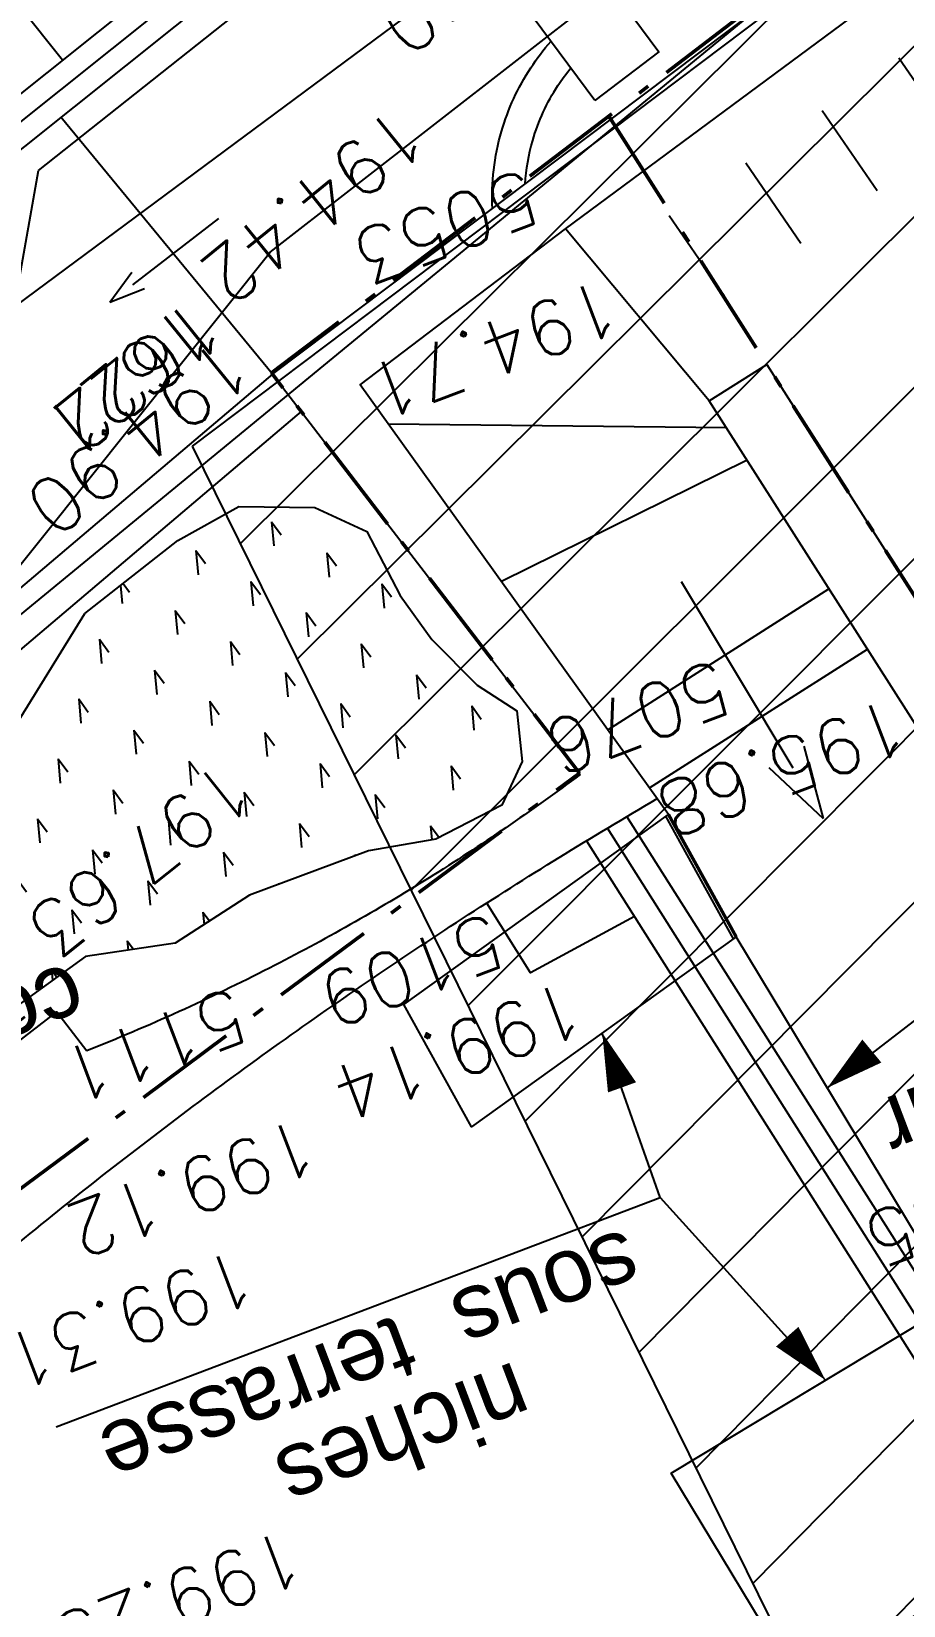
# Model space of a CAD drawing. Header units: centimetres. Extents: x 212517 to 243222, y -357108 to -330212.
# Drawn here: x 227440 to 227978, y -341679 to -340708 of the extents above; entities that cross this region are included whole.
import ezdxf
from ezdxf.enums import TextEntityAlignment as Align
from ezdxf.lldxf.tags import DXFTag

# ---------------------------------------------------------------- set-up
doc = ezdxf.new("R2010")
doc.units = ezdxf.units.CM
doc.linetypes.add('Style de ligne -15', pattern=[2.0832800000000002, 1.25, -0.41656, 0.1388600000000001, -0.2778600000000001])
doc.layers.get('0').update_dxf_attribs({"color": 252})
for name, color, linetype in [('0-EDL-Limite de propriété', 252, 'Continuous'), ('EDF_SSL', 252, 'Texte-Electricite'), ('Fond topo - BAT_ANN', 252, 'Continuous'), ('Fond topo - BAT_TXT', 252, 'Continuous'), ('Fond topo - CLO_MUR', 252, 'Continuous'), ('Fond topo - ESPACE_BOISE', 252, 'Continuous'), ('Fond topo - VEG', 252, 'Continuous'), ('Fond topo - Z_500', 252, 'Continuous'), ('GAZ_SSL', 252, 'Texte-GAZ'), ('prlm-VRD', 2, 'Continuous'), ('SA - EBC', 252, 'Continuous'), ('UNITAIRE SSL', 252, 'UNITAIRE')]:
    doc.layers.add(name, color=color, linetype=linetype)
doc.layers.add('Fond topo - BAT', color=252, linetype='Continuous', lineweight=50)
doc.layers.add('Fond topo - P', color=252, linetype='Continuous', lineweight=50)
for name, color, linetype, plot in [('Fond topo - N', 252, 'Continuous', False), ('Fond topo - NCACHE', 252, 'Continuous', False), ('Fond topo - ZCACHE', 252, 'Continuous', False)]:
    doc.layers.add(name, color=color, linetype=linetype, plot=plot)
doc.styles.add('2000_ARIAL', font='arial.ttf', dxfattribs={"height": 0.400000006})
doc.styles.add('Lignes', font='arial.ttf', dxfattribs={"height": 0.35})
doc.styles.add('SIMPLEX', font='simplex_.ttf', dxfattribs={"height": 1.25})
doc.styles.add('TP-C_Autocad_Standard', font='simplex_.ttf', dxfattribs={"height": 1})
tags = doc.linetypes.add('L1', pattern=[1.0000000298023224, 0.6000000238418579, -0.4000000059604645]).pattern_tags.tags
tags[6:7] = [DXFTag(74, 4), DXFTag(75, 0), DXFTag(340, '0'), DXFTag(46, 0.0), DXFTag(50, 0.0), DXFTag(44, 0.0), DXFTag(45, 0.0)]
tags[4:5] = [DXFTag(74, 4), DXFTag(75, 0), DXFTag(340, '0'), DXFTag(46, 0.0), DXFTag(50, 0.0), DXFTag(44, 0.0), DXFTag(45, 0.0)]
tags = doc.linetypes.add('L16', pattern=[0.37500001490116125, 0.300000011920929, -0.07500000298023224]).pattern_tags.tags
tags[6:7] = [DXFTag(74, 4), DXFTag(75, 0), DXFTag(340, '0'), DXFTag(46, 0.0), DXFTag(50, 0.0), DXFTag(44, 0.0), DXFTag(45, 0.0)]
tags[4:5] = [DXFTag(74, 4), DXFTag(75, 0), DXFTag(340, '0'), DXFTag(46, 0.0), DXFTag(50, 0.0), DXFTag(44, 0.0), DXFTag(45, 0.0)]
tags = doc.linetypes.add('L8', pattern=[0.22500000894069674, 0.1500000059604645, -0.07500000298023224]).pattern_tags.tags
tags[6:7] = [DXFTag(74, 4), DXFTag(75, 0), DXFTag(340, '0'), DXFTag(46, 0.0), DXFTag(50, 0.0), DXFTag(44, 0.0), DXFTag(45, 0.0)]
tags[4:5] = [DXFTag(74, 4), DXFTag(75, 0), DXFTag(340, '0'), DXFTag(46, 0.0), DXFTag(50, 0.0), DXFTag(44, 0.0), DXFTag(45, 0.0)]
tags = doc.linetypes.add('Texte-BT', pattern='A,5,-0.25,["BT",Lignes,S=1,R=0,X=0,Y=-0.18],-1.25', length=6.5).pattern_tags.tags
tags[15:16] = [DXFTag(74, 4), DXFTag(75, 0), DXFTag(340, '0'), DXFTag(46, 0.0), DXFTag(50, 0.0), DXFTag(44, 0.0), DXFTag(45, 0.0)]
tags[4:5] = [DXFTag(74, 4), DXFTag(75, 0), DXFTag(340, '0'), DXFTag(46, 0.0), DXFTag(50, 0.0), DXFTag(44, 0.0), DXFTag(45, 0.0)]
tags = doc.linetypes.add('Texte-Electricite', pattern='A,5,-0.25,["ELEC",Lignes,S=1,R=0,X=0,Y=-0.18],-1.25', length=6.5).pattern_tags.tags
tags[15:16] = [DXFTag(74, 4), DXFTag(75, 0), DXFTag(340, '0'), DXFTag(46, 0.0), DXFTag(50, 0.0), DXFTag(44, 0.0), DXFTag(45, 0.0)]
tags[4:5] = [DXFTag(74, 4), DXFTag(75, 0), DXFTag(340, '0'), DXFTag(46, 0.0), DXFTag(50, 0.0), DXFTag(44, 0.0), DXFTag(45, 0.0)]
tags = doc.linetypes.add('Texte-GAZ', pattern='A,5,-0.25,["GAZ",Lignes,S=1,R=0,X=0,Y=-0.18],-1.25', length=6.5).pattern_tags.tags
tags[15:16] = [DXFTag(74, 4), DXFTag(75, 0), DXFTag(340, '0'), DXFTag(46, 0.0), DXFTag(50, 0.0), DXFTag(44, 0.0), DXFTag(45, 0.0)]
tags[4:5] = [DXFTag(74, 4), DXFTag(75, 0), DXFTag(340, '0'), DXFTag(46, 0.0), DXFTag(50, 0.0), DXFTag(44, 0.0), DXFTag(45, 0.0)]
tags = doc.linetypes.add('Texte-MT', pattern='A,5,-0.25,["MT",Lignes,S=1,R=0,X=0,Y=-0.18],-1.25', length=6.5).pattern_tags.tags
tags[15:16] = [DXFTag(74, 4), DXFTag(75, 0), DXFTag(340, '0'), DXFTag(46, 0.0), DXFTag(50, 0.0), DXFTag(44, 0.0), DXFTag(45, 0.0)]
tags[4:5] = [DXFTag(74, 4), DXFTag(75, 0), DXFTag(340, '0'), DXFTag(46, 0.0), DXFTag(50, 0.0), DXFTag(44, 0.0), DXFTag(45, 0.0)]
tags = doc.linetypes.add('UNITAIRE', pattern='A,0.25,-0.2000000029802322,0,-0.2000000029802322,0.25,-0.300000011920929,["UNI",TP-C_Autocad_Standard,S=0.1500000059604645,R=0,X=-0.1,Y=-0.05],-0.449999988079071', length=1.650000095367432).pattern_tags.tags
tags[23:24] = [DXFTag(74, 4), DXFTag(75, 0), DXFTag(340, '0'), DXFTag(46, 0.0), DXFTag(50, 0.0), DXFTag(44, 0.0), DXFTag(45, 0.0)]
tags[12:13] = [DXFTag(74, 4), DXFTag(75, 0), DXFTag(340, '0'), DXFTag(46, 0.0), DXFTag(50, 0.0), DXFTag(44, 0.0), DXFTag(45, 0.0)]
tags[10:11] = [DXFTag(74, 4), DXFTag(75, 0), DXFTag(340, '0'), DXFTag(46, 0.0), DXFTag(50, 0.0), DXFTag(44, 0.0), DXFTag(45, 0.0)]
tags[8:9] = [DXFTag(74, 4), DXFTag(75, 0), DXFTag(340, '0'), DXFTag(46, 0.0), DXFTag(50, 0.0), DXFTag(44, 0.0), DXFTag(45, 0.0)]
tags[6:7] = [DXFTag(74, 4), DXFTag(75, 0), DXFTag(340, '0'), DXFTag(46, 0.0), DXFTag(50, 0.0), DXFTag(44, 0.0), DXFTag(45, 0.0)]
tags[4:5] = [DXFTag(74, 4), DXFTag(75, 0), DXFTag(340, '0'), DXFTag(46, 0.0), DXFTag(50, 0.0), DXFTag(44, 0.0), DXFTag(45, 0.0)]

# ---------------------------------------------------------------- blocks, each defined once
blk = doc.blocks.new('Groupe-93-1')
at = {"linetype": 'Style de ligne -15', "lineweight": 50, "ltscale": 50.8, "flags": 128}
for points in [[(4010.377704961063, -47960.29143869193), (3755.414382130862, -44721.11884032996), (3755.414382130862, -44721.11884032996), (3756.773282105685, -44329.8018404177), (3880.931782061816, -43949.69744035514), (4137.430382163288, -43638.17594043525), (4471.636282140971, -43429.8099404505), (5106.567282135249, -43185.50304033072), (8279.371082122088, -41974.78904029639), (10046.22478211618, -41302.20724031241), (11818.78798213697, -40629.65554029257), (12515.6316242764, -40375.71221544059), (12470.15578206277, -38996.33853999885), (12380.37218211389, -38397.83494045051), (12782.36019976831, -38155.13044368537), (12782.36019976831, -38155.13044368537), (13203.15428753591, -37842.1723362139), (13013.29358206487, -37595.42764035972), (14081.43508215642, -36782.12464029105), (14501.13751466966, -36460.24630443366), (14495.16808214879, -36452.5175403765), (14834.32158213353, -36191.17934028419), (14839.99478233552, -36198.52456561835), (16130.40128212667, -35209.80024024756), (16136.50761571622, -35217.71937476905), (16472.44228208757, -34959.21094037803), (16671.78109403348, -34801.06746370108), (17355.87005024648, -34273.57605973991), (18231.377594311, -34360.18562337668), (19438.43093314862, -35798.34990131171), (19890.16948211885, -36316.51764032157), (20056.14294272161, -36374.42675067695), (20713.36528325772, -37417.69704200538), (20981.1790333817, -37823.86228057654), (21144.10848065114, -38091.41473781379), (21380.93455877995, -38501.10641652854), (21515.93978133893, -38776.86723872931), (21676.35969768262, -39172.45101110252), (21888.30210343099, -39776.94537421973), (22130.35028215146, -40561.43324023993), (22375.4996798346, -41423.39243203909), (22608.21988213754, -42207.67824041159)], [(13221.18176151014, -37437.13767587455), (13605.56705167985, -38040.50532819541), (13897.26788812375, -38484.76997348578), (13849.38733382917, -38651.65338708671), (13684.38033235765, -38979.73330795081), (13567.30181718564, -39221.15137683661), (13614.24053111768, -39268.47606698783), (13331.60288165307, -39506.90479776175), (13331.60288165307, -39506.90479776175), (13104.92077923513, -39986.62279779227), (12970.91264773107, -40288.56686107429), (12933.4892607758, -40464.56395761283)]]:
    blk.add_lwpolyline(points, dxfattribs=at)
blk = doc.blocks.new('ESC01')
at = {"ltscale": 2}
for p, q in [((1.257547, 0.126415), (1.7, 0)), ((1.338104, 0), (0, 0)), ((1.257547, -0.126415), (1.7, 0))]:
    blk.add_line(p, q, dxfattribs=at)
blk = doc.blocks.new('PTOPO')
at = {"layer": 'Fond topo - NCACHE', "style": 'SIMPLEX'}
blk.add_attdef('MAT', text='', height=0.34, dxfattribs=at).set_placement((0.09999999986030161, -0.09999999962747097), align=Align.TOP_LEFT)
at = {"layer": 'Fond topo - ZCACHE', "style": 'SIMPLEX'}
blk.add_attdef('ALT', (0.09999999986030161, 0.09999999962747097), '', height=0.34, dxfattribs=at)
blk = doc.blocks.new('A$C1F970F0F')
at = {"layer": 'Fond topo - VEG'}
h = blk.add_hatch(dxfattribs=at)
h.set_pattern_fill('LANDE2', color=256, scale=10.0000001, angle=-10.72360141139323, style=0, pattern_type=2)
h.set_pattern_definition([(264.5415095306616, (9750.971630015794, 14785.74238767628), (40.34504237996252, -84.24534251883888), [15.00000015, -78.40770928407707]), (264.5415095306616, (9731.59970288858, 14751.83474161739), (40.34504237996252, -84.24534251883888), [15.00000015, -78.40770928407707]), (264.5415095306616, (9712.227775744037, 14717.927095467), (40.34504237996252, -84.24534251883888), [15.00000015, -78.40770928407707]), (295.5897315306617, (9750.971630015794, 14785.74238767628), (49.23041195806751, 8.738798001327783), [10.0000001, -83.4077093340771]), (295.5897315306617, (9731.59970288858, 14751.83474161739), (49.23041195806751, 8.738798001327783), [10.0000001, -83.4077093340771]), (295.5897315306617, (9712.227775744037, 14717.927095467), (49.23041195806751, 8.738798001327783), [10.0000001, -83.4077093340771])])
h.paths.add_polyline_path([(402.3112610946278, 9053.760915252773), (467.0090992471012, 9087.424570366396), (507.8056451401558, 9101.086619201697), (553.8528710058147, 9091.750365369368), (582.6202307905187, 9071.175482231103), (595.4504581813117, 9028.510636241828), (609.5685951733576, 8998.331373440706), (631.7508805482298, 8965.497906214076), (652.8560764352111, 8945.31390825935), (650.2520582392016, 8913.917405658818), (632.9173511627416, 8889.82828364506), (589.0886175481537, 8876.795382116374), (546.9134431486123, 8877.480258685993), (469.8051911543507, 8864.37661047986), (419.153954237222, 8843.712231938292), (363.2524606420443, 8846.046328226019), (307.7425982917389, 8819.850155145812), (248.6620034991754, 8800.607864193345), (187.2800634416283, 8784.45912606413), (131.764137503774, 8748.171514346303), (117.2591372061879, 8688.39747468704), (91.01025159923552, 8648.718062970176), (30.20320767611634, 8622.748982781495), (-28.00976444200933, 8601.90972020209), (-48.04644723036586, 8619.365020503119), (-56.33789107739494, 8652.913243093468), (-43.74262154196617, 8687.250659616431), (-37.43992015670779, 8717.55282372527), (-41.69477333234227, 8744.81355041717), (-38.71674939766763, 8767.521436884825), (-19.03399232742504, 8811.288349233151), (81.96673904075237, 8854.314429886274), (139.2306060843939, 8893.662518143177), (227.7466465265452, 8928.052230497406), (289.8968977148595, 8979.357371094735), (346.0182111578333, 8992.237727327)])
at = {"layer": 'SA - EBC'}
h = blk.add_hatch(dxfattribs=at)
h.set_pattern_fill('_USER', color=256, scale=74.99999999999999, angle=-325.7236014113932, style=0, pattern_type=0)
h.set_pattern_definition([(34.27639858860678, (-277130161.1279894, -473864756.7787022), (-42.238928459823, 61.97477650275113), [])])
edge = h.paths.add_edge_path()
edge.add_line((5801.470568619522, -3162.013069131843), (4083.559282644929, -3271.123614088357))
edge.add_line((4083.559282644929, -3271.123614088356), (4014.481307725509, -3717.332461968055))
edge.add_line((4014.48130772551, -3717.332461968055), (3135.517961824245, -3810.19300101904))
edge.add_line((3135.517961824245, -3810.19300101904), (2274.245008604417, -3693.648081323564))
edge.add_line((2274.245008604417, -3693.648081323564), (1554.636776175834, -3420.099318784944))
edge.add_arc((2508.775769578408, -2315.674454232369), 1459.498372788833, 157.1868533427094, 229.1754823893534, ccw=False)
edge.add_arc((1966.013830892235, -2087.371785851423), 870.6752834691503, 94.3015183869224, 157.1868533106914, ccw=False)
edge.add_line((1900.708697991695, -1219.149067345796), (2859.239020416566, -1223.495634912559))
edge.add_arc((3100.860739749298, 1265.329539486049), 2500.526305395239, 264.4549516394795, 302.9422754293212)
edge.add_arc((4209.331858878893, -445.3369775435177), 462.1229708170858, 302.9422754305585, 376.8336969250394)
edge.add_arc((2214.122706379954, -1049.006753214115), 2546.655714682971, 16.8336969158998, 38.14703645440247)
edge.add_arc((3041.32627014761, -399.2990096244524), 1494.806919462396, 38.14703657403813, 72.97328584086019)
edge.add_line((3479.031970107599, 1029.988031775616), (2182.437305702805, 1414.38613606858))
edge.add_line((2182.437305702805, 1414.38613606858), (1056.590900019184, 1822.819186472099))
edge.add_arc((1766.412018482452, 3779.442320525911), 2081.398594438606, 212.7495497786225, 250.0603089288685, ccw=False)
edge.add_line((15.86575126143373, 2653.472571668582), (-104.0907319930869, 3091.26353710603))
edge.add_line((-104.0907319930869, 3091.26353710603), (-169.6986146466322, 3639.54836895815))
edge.add_line((-169.6986146466322, 3639.548368958149), (-35.58090533515337, 6158.014854826562))
edge.add_arc((-194.3533792400212, 7143.826589584332), 998.5156357593988, 279.1493507374978, 373.962283499627)
edge.add_arc((2392.201579171132, 7786.918955579627), 1666.786287877102, 172.6269749467245, 193.9622835974407, ccw=False)
edge.add_arc((-45.50651600643437, 8102.354993671941), 791.2455775503726, -7.373025019439765, 16.43829965925021)
edge.add_line((713.3969204091394, 8326.263765657093), (486.7428317772967, 9142.81155059313))
edge.add_line((486.7428317772967, 9142.811550593131), (1338.845530021721, 9564.23852196786))
edge.add_line((1338.845530021721, 9564.23852196786), (1632.623584095551, 8945.24637913095))
edge.add_line((1632.623584095551, 8945.246379130947), (1394.029444699765, 8829.874494032001))
edge.add_line((1394.029444699765, 8829.874494032001), (1731.997733793977, 8131.230781666551))
edge.add_arc((1233.216649704336, 7889.945865525577), 554.0766919865823, -19.640967550384175, 25.815335324856676, ccw=False)
edge.add_line((1755.055695752756, 7703.706797235046), (1558.214479468655, 6807.520788570679))
edge.add_line((1558.214479468655, 6807.52078857068), (1570.021725572625, 6609.158708993335))
edge.add_line((1570.021725572625, 6609.158708993335), (1852.913141606868, 5734.125706863067))
edge.add_line((1852.913141606869, 5734.125706863067), (2726.748207475315, 4020.986816292172))
edge.add_line((2726.748207475315, 4020.986816292172), (3802.352916265851, 4004.947770972833))
edge.add_arc((8355.58168857983, 5950.706307988518), 4951.552134169374, 203.138762427905, 230.8301436200186)
edge.add_arc((13583.66465597079, 12367.85935474512), 13228.79229856088, 230.8301435441083, 233.1638398044412)
edge.add_line((5652.622255943647, 1780.153648245416), (4998.697813068342, 1820.441475819727))
edge.add_line((4998.697813068342, 1820.441475819727), (4863.841220233488, 767.0816613875431))
edge.add_line((4863.841220233488, 767.0816613875434), (5595.355488733695, 631.185878681516))
edge.add_line((5595.355488733695, 631.1858786815158), (5852.747939948536, -2020.707044821664))
edge.add_line((5852.747939948536, -2020.707044821665), (5881.394298709887, -2966.563612924887))
edge.add_line((5881.394298709887, -2966.563612924887), (5801.470568619523, -3162.013069131842))
at = {"layer": 'EDF_SSL', "linetype": 'Texte-BT', "elevation": 9.999999999999998e-08, "flags": 128}
blk.add_lwpolyline([(-10355.65903211059, 43.80952892260893), (-10201.4030772041, 1251.685514822027), (-8720.280241838846, 5090.654580446419), (-8647.88838211094, 5140.669551381001), (-5813.541010319846, 5655.541528388557), (-5754.775129047494, 5632.363405789478), (-5714.151306698284, 5669.525972244278), (-2796.400100172239, 6190.043639552574), (-2733.176347276875, 6173.938624268192), (-2724.610103663505, 6234.621653891018), (-576.9868819294611, 8573.42365167172), (-522.7757441125186, 8575.296708000737), (1439.543237064798, 9649.961943709872), (1486.297190266059, 9780.607536286585), (3247.574149104787, 10693.56387743918), (3311.706751861017, 10686.95005152967), (3338.557006230488, 10734.01793882097), (5093.795445683761, 11622.80777854973), (5197.512327865115, 11601.77622754824)], dxfattribs=at)
at = {"layer": 'EDF_SSL', "linetype": 'Texte-MT', "elevation": 9.999999999999998e-08, "flags": 128}
blk.add_lwpolyline([(-10605.24755893916, -1087.243444949462), (-9871.024919901258, 5454.646601530631), (-9813.117681349795, 5614.486484857796), (-9256.616976485166, 5923.473242253717), (-8799.13613630993, 5646.609576042702), (-8267.576586649942, 5593.500203318741), (-5762.0770564726, 6081.872554389967), (-4183.597292868954, 6396.686264550111), (-3538.986020602817, 6692.687627343169), (-2824.138039855754, 6428.356494820026), (-615.9396546429546, 6802.884084155441), (-262.5046420332196, 8461.235250973023), (-193.4502564723132, 8712.902150223255), (139.2306060843939, 8893.662518143177), (555.9703724045021, 9251.5491897469), (1680.577767184984, 9828.549923444656)], dxfattribs=at)
at = {"layer": 'Fond topo - BAT', "linetype": 'L8', "ltscale": 2, "flags": 128}
blk.add_lwpolyline([(759.8106493866673, 8783.169244889517), (732.8838507178107, 8865.155235093578)], dxfattribs=at)
at = {"layer": 'Fond topo - BAT_ANN', "ltscale": 2, "flags": 128}
for points in [[(291.2517147217166, 9696.056822103077), (452.3016000585339, 9391.857240771333)], [(959.1387387387019, 9297.173305790177), (989.5226118561136, 9228.124733863755)], [(906.7468059787249, 9274.118957429511), (930.9127896488928, 9219.200788651802)], [(854.3548732811427, 9251.064608772667), (878.5208568889159, 9196.146440291137)], [(804.9846325464036, 9110.986891361494), (737.578162402113, 9231.731968847243)], [(801.9629405211658, 9228.010260412002), (826.1289242259921, 9173.092091817305)], [(812.2766231025495, 9092.733668720133), (607.9161782647127, 9133.727626524258)], [(821.043125341398, 9070.789466151684), (658.3120500782817, 9025.420097658096)], [(705.7497018288828, 8923.470182524406), (855.9283689005906, 8983.465145832286)], [(724.4295086334633, 8883.32475718427), (872.3297141369951, 8942.409496308312)], [(757.9846012867571, 8782.31957836157), (731.0578026061182, 8864.305568378286)]]:
    blk.add_lwpolyline(points, dxfattribs=at)
at = {"layer": 'Fond topo - BAT_TXT', "ltscale": 2, "flags": 128}
for points in [[(1118.279327367661, 8778.960646703863), (922.9172919128007, 8744.89601202435), (797.6456597362687, 8681.249481033941)], [(291.4840883573602, 8564.259580261063), (683.8468495523883, 8633.907157689704), (667.6161192759561, 8740.270807922263)], [(683.8468495523883, 8633.907157689704), (762.9745519325326, 8504.371639149835)]]:
    blk.add_lwpolyline(points, dxfattribs=at)
for points in [[(667.6161192759561, 8740.270807922263, 0, 18.41556578874588, 0), (673.3448302415328, 8705.090797325967, 18.41556578874588, 18.41556578874588, 0)], [(797.6456597362687, 8681.249481033941, 0, 18.41556578874588, 0), (828.869873060329, 8698.439587815577, 18.41556578874588, 18.41556578874588, 0)], [(762.9745519325326, 8504.371639149835, 0, 18.41556578874588, 0), (744.847081775563, 8535.061150272073, 18.41556578874588, 18.41556578874588, 0)]]:
    blk.add_lwpolyline(points, format="xyseb", dxfattribs=at)
at = {"layer": 'Fond topo - CLO_MUR', "ltscale": 2, "flags": 128}
for points in [[(5037.901368189549, 11434.99966236873), (4901.482932229619, 11702.08155606513, 0.4408759077093375), (4852.073352692626, 11715.65429483119), (4531.074621625821, 11546.47251400931), (3842.227432746877, 11181.95041819285), (2874.836182173553, 10670.71991317125), (2410.572044058754, 10426.65528477042), (1817.217704785017, 10113.23554419794), (827.0181642921361, 9590.240352949855), (301.3726525477136, 9311.952168075477), (-352.514414567152, 8967.401368955278), (-495.2551212900817, 8885.75198039298), (-691.5337179913729, 8788.112899655554), (-943.3679943129957, 8627.169263686741), (-1139.935060322241, 8462.868634681954), (-1302.024025612243, 8329.133974476836), (-1398.986804936686, 8233.001725301163), (-1545.470906406368, 8100.855449415369), (-1680.34240924014, 7950.306013078191), (-1696.657958781737, 7932.869054613364), (-1810.126125579658, 7806.729356369272)], [(5013.825255209256, 11422.77896469174), (4877.437909864564, 11689.79998837054, 0.4670975133110565), (4865.919644789434, 11692.43144885021), (4543.683351222046, 11522.59741292852), (3854.856025139035, 11158.0858281669), (2887.425667904645, 10646.83465197935), (2423.159229822375, 10402.76881448345), (1829.828384811742, 10089.36148399731), (839.627998774562, 9566.36584633135), (313.9825353927495, 9288.077672203526), (-339.9278280315693, 8943.514597832656), (-344.5537284656002, 8940.867922541265)], [(695.65962259936, 9252.449025020474, -0.08238823425691766), (710.0203704524191, 9298.072001129649, -0.07436966118737147), (735.061065196225, 9333.30945405274, -0.03532198338909961), (750.3724203674624, 9347.119572548418)], [(718.2452819989363, 9263.59357303126, -0.05405050275838542), (727.8575584456826, 9289.025746421645, -0.07436965997250036), (749.4708492877561, 9319.440130909921, -0.02670024923431113), (759.3092457780469, 9328.626144336506)], [(683.9696385643178, 8899.524383898452, -0.02128028314618147), (580.4550053925229, 8854.193911307604, -0.02128028314617755), (473.4617029592487, 8817.826834736996, -0.01164391607414323), (413.7169431145221, 8801.817698283721, -0.01164391607414144), (353.2916346947179, 8788.60744170513)], [(217.5035690292543, 8639.220679312979, -0.01153277436110533), (340.7339444674967, 8707.141614457098, -0.01153277436110653), (466.9652501989422, 8769.307813680987, -0.0115533932215109), (596.1617582009726, 8825.682282419493, -0.0115533932215109), (727.8245635271309, 8876.028326083544)]]:
    blk.add_lwpolyline(points, format="xyb", dxfattribs=at)
at = {"layer": 'Fond topo - CLO_MUR', "linetype": 'L16', "ltscale": 2, "flags": 128}
blk.add_lwpolyline([(5025.863311662313, 11428.88931358465), (4889.460420998565, 11695.94077227442, 0.4473470729667258), (4858.886594798165, 11703.98494727169), (4537.378986432597, 11534.53496351466), (3848.541729017476, 11170.01812326055), (2881.130925070296, 10658.77728242721), (2416.865636968988, 10414.71204952677), (1823.523044898893, 10101.29851431556), (833.3230814872522, 9578.303099459758), (307.6775940159844, 9300.014920130836), (-346.2211213998748, 8955.457983176035), (-348.5341102885664, 8954.134774798182)], format="xyb", dxfattribs=at)
at = {"layer": 'Fond topo - CLO_MUR', "ltscale": 2, "flags": 128}
for points in [[(543.336743348578, 9177.287630536717), (1747.332292093591, 9771.380814391207)], [(732.8838507178107, 8865.155235093578), (595.3259708752812, 9160.785681295785), (737.578162402113, 9231.731968847243), (1217.726218410347, 9463.79058476511), (1556.072659400261, 9638.250657519135), (1648.440418524726, 9683.07208896966), (1759.410090392238, 9736.920094260773)], [(543.336743348578, 9177.287630536717), (444.7727233649832, 9357.320850840393)], [(543.336743348578, 9177.287630536717), (-74.74102844026606, 8826.507662397025), (-112.8269110303829, 8552.630477948744)], [(543.336743348578, 9177.287630536717), (683.9696385643178, 8899.524383898452)], [(556.4510822363818, 9151.385572996543), (-47.98752176504945, 8808.346292235497), (-81.95120453282993, 8564.112020094672)], [(760.2481739915858, 7513.759078786084), (911.6172146149553, 7717.613269527478), (968.5417524853899, 7791.605425125225), (1132.544240507754, 8006.320289522051), (1200.212336887852, 8140.674424090401), (1003.555058804727, 8613.927797948883), (804.9846325464036, 9110.986891361494), (843.9875010506925, 9126.568170044851), (1042.450676435169, 8629.777545778661), (1246.39239084399, 8138.994263528957), (1168.295787706707, 7983.934462845054), (1001.87482606627, 7766.053291485148), (945.1241530469063, 7692.287130478191), (785.1692813735144, 7476.870088785063)], [(1032.612434815967, 8069.403507116471), (858.2875839566038, 8487.47956687449), (707.3441500086315, 8868.652207269868)], [(680.1352658494717, 8858.596210176227), (831.297400717434, 8476.871291759888), (984.5356766692397, 8084.045662448926)], [(700.4577788310912, 8807.276416187065), (631.1075030774884, 8785.049144438786), (612.5114219882066, 8832.315985207637)], [(151.2600182192846, 8738.204535075694), (214.3118974305942, 8768.612524185173), (222.8760907216686, 8756.39694305271), (339.5503084770028, 8815.660477212292), (353.2916346947179, 8788.60744170513)], [(851.1549975190732, 8537.10629171945), (759.8106493866673, 8783.169244889517)]]:
    blk.add_lwpolyline(points, dxfattribs=at)
blk.add_lwpolyline([(770.134879266992, 9306.224109678922), (734.0580973252657, 9380.879632171891), (778.4910878746981, 9402.96644416379), (814.5678698850537, 9328.310921657823)], close=True, dxfattribs=at)
at = {"layer": 'Fond topo - CLO_MUR', "linetype": 'L8', "ltscale": 2, "flags": 128}
for points in [[(759.8106493866673, 8783.169244889517), (577.5727544725125, 8698.373315646808), (550.6459558833794, 8780.359305646194), (732.8838507178107, 8865.155235093578)], [(903.4229099183048, 8400.580271502124), (713.6087138823993, 8318.577071971886), (658.9699552881915, 8465.76268981231), (851.1549975190732, 8537.10629171945)]]:
    blk.add_lwpolyline(points, dxfattribs=at)
at = {"layer": 'Fond topo - CLO_MUR', "linetype": 'L16', "ltscale": 2, "flags": 128}
blk.add_lwpolyline([(628.9684518697042, 7920.479299211539), (1003.848704825694, 8075.811365251689), (845.2578403729518, 8482.358330681423), (694.1961438699336, 8863.829615433397)], dxfattribs=at)
at = {"layer": 'Fond topo - ESPACE_BOISE', "linetype": 'L1', "ltscale": 2, "flags": 128}
blk.add_lwpolyline([(5801.470568619522, -3162.013069131843), (4083.559282644929, -3271.123614088356), (4014.48130772551, -3717.332461968055), (3135.517961824245, -3810.19300101904), (2274.245008604417, -3693.648081323564), (1554.636776175834, -3420.099318784944, -0.3248648439675891), (1163.447808694293, -1749.787382690587, -0.2814891279475962), (1900.708697991695, -1219.149067345796), (2859.239020416566, -1223.495634912559, 0.1695292870025676), (4460.631470672048, -833.159289007697, 0.3340686001642133), (4651.652558133293, -311.5085830883972, 0.09326601102169153), (4216.884593398947, 524.0158635944096, 0.153138720952933), (3479.031970107599, 1029.988031775616), (2182.437305702805, 1414.38613606858), (1056.590900019184, 1822.819186472099, -0.1642525569996709), (15.86575126143373, 2653.472571668582), (-104.0907319930869, 3091.26353710603), (-169.6986146466322, 3639.548368958149), (-35.58090533515337, 6158.014854826562, 0.4390366150430304), (774.660880078399, 7384.751557306568, -0.09336270405047195), (739.1967976091219, 8000.81547627212, 0.104271961321091), (713.3969204091394, 8326.263765657093), (486.7428317772967, 9142.811550593131), (1338.845530021721, 9564.23852196786), (1632.623584095551, 8945.246379130947), (1394.029444699765, 8829.874494032001), (1731.997733793977, 8131.23078166655, -0.2009829630843761), (1755.055695752756, 7703.706797235046), (1558.214479468655, 6807.52078857068), (1570.021725572625, 6609.158708993335), (1852.913141606869, 5734.125706863067), (2726.748207475315, 4020.986816292172), (3802.352916265851, 4004.947770972833, 0.121417881002313), (5228.074839294609, 2111.882341611708, 0.01018302282179253), (5652.622255943647, 1780.153648245416), (4998.697813068342, 1820.441475819727), (4863.841220233488, 767.0816613875434), (5595.355488733695, 631.1858786815158), (5852.747939948536, -2020.707044821665), (5881.394298709887, -2966.563612924887)], format="xyb", close=True, dxfattribs=at)
at = {"layer": 'Fond topo - VEG', "linetype": 'L8', "ltscale": 2, "flags": 128}
blk.add_lwpolyline([(402.3112610946278, 9053.760915252773), (467.0090992471012, 9087.424570366396), (507.8056451401558, 9101.086619201697), (553.8528710058147, 9091.750365369368), (582.6202307905187, 9071.175482231103), (595.4504581813117, 9028.510636241828), (609.5685951733576, 8998.331373440706), (631.7508805482298, 8965.497906214076), (652.8560764352111, 8945.31390825935), (650.2520582392016, 8913.917405658818), (632.9173511627416, 8889.82828364506), (589.0886175481537, 8876.795382116374), (546.9134431486123, 8877.480258685993), (469.8051911543507, 8864.37661047986), (419.153954237222, 8843.712231938292), (363.2524606420443, 8846.046328226019), (307.7425982917389, 8819.850155145812), (248.6620034991754, 8800.607864193345), (187.2800634416283, 8784.45912606413), (131.764137503774, 8748.171514346303), (117.2591372061879, 8688.39747468704), (91.01025159923552, 8648.718062970176), (30.20320767611634, 8622.748982781495), (-28.00976444200933, 8601.90972020209), (-48.04644723036586, 8619.365020503119), (-56.33789107739494, 8652.913243093468), (-43.74262154196617, 8687.250659616431), (-37.43992015670779, 8717.55282372527), (-41.69477333234227, 8744.81355041717), (-38.71674939766763, 8767.521436884825), (-19.03399232742504, 8811.288349233151), (81.96673904075237, 8854.314429886274), (139.2306060843939, 8893.662518143177), (227.7466465265452, 8928.052230497406), (289.8968977148595, 8979.357371094735), (346.0182111578333, 8992.237727327)], close=True, dxfattribs=at)
at = {"layer": 'GAZ_SSL', "linetype": 'Texte-GAZ', "elevation": 9.999999999999998e-08, "flags": 128}
blk.add_lwpolyline([(-10544.31541955609, 4849.463266287231), (-2844.361894995576, 6215.21841119217), (-619.059840477988, 6565.404650589751), (-558.7307695276991, 6580.824982418972), (-429.4804532838041, 7139.21704900553), (-208.0795472043819, 8868.909145672174), (360.6838398219811, 9157.908141542406), (425.0188701159018, 9327.634198507636), (4535.248673246207, 11485.07622468802), (4713.322312771974, 11477.46920417039), (5559.734467376861, 11914.17321717021), (6091.203610633145, 12178.61605624058), (6292.964946063797, 12126.43026770143), (6627.254129528154, 11179.86214373141), (7472.768662736402, 9124.4680223983), (7947.08689338462, 9062.48922912452), (8070.821797205262, 8793.497098507169), (8796.806101210752, 9110.108422938276), (9553.586430744355, 9252.290517349746)], dxfattribs=at)
at = {"layer": 'UNITAIRE SSL', "ltscale": 2, "elevation": 9.999999999999998e-08, "flags": 128}
blk.add_lwpolyline([(-11203.91773647134, 7315.685859797379), (-9597.069181515135, 5578.000029566199), (-4253.21502402568, 6800.480356718023), (-825.2436658591316, 8394.239986691146), (171.1164741383718, 9139.45160219944), (980.7416491537941, 9531.509848289672), (2024.282900487725, 10089.44453603433), (2846.979589107878, 10509.95143402664), (3831.564375096907, 11032.01955007647), (4688.744355396339, 11539.16604167907), (5726.983094904664, 12644.47229064644), (4820.214794965383, 13573.50486951124)], dxfattribs=at)
at = {"layer": 'Fond topo - BAT_ANN', "ltscale": 2}
for p, xscale, yscale, zscale, rotation in [((528.844211030395, 9277.846546261593), 49.99999999999998, 49.99999999999998, 99.99999999999997, 206.9117114062321), ((767.3427629487181, 9004.517016132459), 100, 100, 100, 290.2349456286209)]:
    blk.add_blockref('ESC01', p, dxfattribs=dict(at, xscale=xscale, yscale=yscale, zscale=zscale, rotation=rotation))
at = {"layer": 'Fond topo - P', "ltscale": 2}
ref = blk.add_blockref('PTOPO', (778.4910878746981, 9402.96644416379), dxfattribs=dict(at, xscale=99.99999999999999, yscale=99.99999999999999, zscale=99.99999999999999, rotation=207.901206608672))
ref.add_attrib('MAT', '3180', dxfattribs={"layer": 'Fond topo - N', "color": 0, "ltscale": 2, "height": 33.99999999999999, "rotation": 207.9012065810393, "style": 'SIMPLEX'}).set_placement((764.9740458197537, 9407.124517384014), align=Align.TOP_LEFT)
ref.add_attrib('ALT', '193.25', (931.9882258083327, 9469.322479333647), dxfattribs={"layer": 'Fond topo - Z_500', "color": 0, "ltscale": 2, "height": 33.99999999999999, "rotation": 207.9012065810393, "style": 'SIMPLEX'})
ref = blk.add_blockref('PTOPO', (531.6377551219409, 9215.151897155682), dxfattribs=dict(at, xscale=100, yscale=100, zscale=100, rotation=272.9805829971064))
ref.add_attrib('MAT', '1622', dxfattribs={"layer": 'Fond topo - N', "color": 0, "ltscale": 2, "height": 33.99999999999999, "rotation": 208.248495912857, "style": 'SIMPLEX'}).set_placement((522.1712581686409, 9204.645449744074), align=Align.TOP_LEFT)
ref.add_attrib('ALT', '194.42', (650.4960812954098, 9327.651936260936), dxfattribs={"layer": 'Fond topo - Z_500', "color": 0, "ltscale": 2, "height": 33.99999999999999, "rotation": 208.248495912857, "style": 'SIMPLEX'})
ref = blk.add_blockref('PTOPO', (737.578162402113, 9231.731968847243), dxfattribs=dict(at, xscale=99.99999999999994, yscale=99.99999999999994, zscale=99.99999999999994, rotation=190.0656205306617))
ref.add_attrib('MAT', '5053', dxfattribs={"layer": 'Fond topo - N', "color": 0, "ltscale": 2, "height": 33.99999999999999, "rotation": 190.0656204987762, "style": 'SIMPLEX'}).set_placement((725.9843205702133, 9239.830291597604), align=Align.TOP_LEFT)
ref.add_attrib('ALT', '194.71', (756.6867981438596, 9197.79247637736), dxfattribs={"layer": 'Fond topo - Z_500', "color": 0, "ltscale": 2, "height": 33.99999999999999, "rotation": 190.0656204987762, "style": 'SIMPLEX'})
ref = blk.add_blockref('PTOPO', (524.5295859464147, 9212.673672358855), dxfattribs=dict(at, xscale=99.99999999999999, yscale=99.99999999999999, zscale=99.99999999999999, rotation=273.0068878024074))
ref.add_attrib('MAT', '1621', dxfattribs={"layer": 'Fond topo - N', "color": 0, "ltscale": 2, "height": 33.99999999999999, "rotation": 208.2748006856639, "style": 'SIMPLEX'}).set_placement((515.0679137171828, 9202.162880125878), align=Align.TOP_LEFT)
ref.add_attrib('ALT', '194.90', (517.8924336928706, 9207.568832572775), dxfattribs={"layer": 'Fond topo - Z_500', "color": 0, "ltscale": 2, "height": 33.99999999999999, "rotation": 208.2748006856639, "style": 'SIMPLEX'})
ref = blk.add_blockref('PTOPO', (797.4491565306514, 8912.495418803579), dxfattribs=dict(at, xscale=99.99999999999994, yscale=99.99999999999994, zscale=99.99999999999994, rotation=190.0656205306617))
ref.add_attrib('MAT', '5076', dxfattribs={"layer": 'Fond topo - N', "color": 0, "ltscale": 2, "height": 33.99999999999999, "rotation": 190.0656204987762, "style": 'SIMPLEX'}).set_placement((785.8553147216284, 8920.593741549606), align=Align.TOP_LEFT)
ref.add_attrib('ALT', '195.68', (883.318544265355, 8910.895470512252), dxfattribs={"layer": 'Fond topo - Z_500', "color": 0, "ltscale": 2, "height": 33.99999999999999, "rotation": 190.0656204987762, "style": 'SIMPLEX'})
ref = blk.add_blockref('PTOPO', (339.5503084770028, 8815.660477212292), dxfattribs=dict(at, xscale=100, yscale=100, zscale=100, rotation=207.9012065905921))
ref.add_attrib('MAT', '3224', dxfattribs={"layer": 'Fond topo - N', "color": 0, "ltscale": 2, "height": 33.99999999999999, "rotation": 207.9012065596845, "style": 'SIMPLEX'}).set_placement((326.0332664740461, 8819.818550707032), align=Align.TOP_LEFT)
ref.add_attrib('ALT', '197.63', (470.766451759851, 8951.003886618244), dxfattribs={"layer": 'Fond topo - Z_500', "color": 0, "ltscale": 2, "height": 33.99999999999999, "rotation": 207.9012065596845, "style": 'SIMPLEX'})
ref = blk.add_blockref('PTOPO', (631.1075030774884, 8785.049144438786), dxfattribs=dict(at, xscale=99.99999999999994, yscale=99.99999999999994, zscale=99.99999999999994, rotation=190.0656205306617))
ref.add_attrib('MAT', '5109', dxfattribs={"layer": 'Fond topo - N', "color": 0, "ltscale": 2, "height": 33.99999999999999, "rotation": 190.0656204987762, "style": 'SIMPLEX'}).set_placement((619.5136612455888, 8793.147467189145), align=Align.TOP_LEFT)
ref.add_attrib('ALT', '199.14', (654.4844160453026, 8776.732093379245), dxfattribs={"layer": 'Fond topo - Z_500', "color": 0, "ltscale": 2, "height": 33.99999999999999, "rotation": 190.0656204987762, "style": 'SIMPLEX'})
ref = blk.add_blockref('PTOPO', (466.9652501989422, 8769.307813680987), dxfattribs=dict(at, xscale=99.99999999999994, yscale=99.99999999999994, zscale=99.99999999999994, rotation=190.0656205306617))
ref.add_attrib('MAT', '5111', dxfattribs={"layer": 'Fond topo - N', "color": 0, "ltscale": 2, "height": 33.99999999999999, "rotation": 190.0656204987762, "style": 'SIMPLEX'}).set_placement((455.3714083670422, 8777.406136431347), align=Align.TOP_LEFT)
ref.add_attrib('ALT', '199.12', (477.4817641410507, 8724.077329403155), dxfattribs={"layer": 'Fond topo - Z_500', "color": 0, "ltscale": 2, "height": 33.99999999999999, "rotation": 190.0656204987762, "style": 'SIMPLEX'})
ref = blk.add_blockref('PTOPO', (279.0299654297571, 8585.894703886712), dxfattribs=dict(at, xscale=99.99999999999994, yscale=99.99999999999994, zscale=99.99999999999994, rotation=190.0656205306617))
ref.add_attrib('MAT', '5112', dxfattribs={"layer": 'Fond topo - N', "color": 0, "ltscale": 2, "height": 33.99999999999999, "rotation": 190.0656204987762, "style": 'SIMPLEX'}).set_placement((267.4361235805279, 8593.993026545564), align=Align.TOP_LEFT)
ref.add_attrib('ALT', '199.31', (424.9115357587675, 8651.707056648143), dxfattribs={"layer": 'Fond topo - Z_500', "color": 0, "ltscale": 2, "height": 33.99999999999999, "rotation": 190.0656204987762, "style": 'SIMPLEX'})
ref = blk.add_blockref('PTOPO', (934.4348527326756, 8577.569129380885), dxfattribs=dict(at, xscale=99.99999999999994, yscale=99.99999999999994, zscale=99.99999999999994, rotation=190.0656205306617))
ref.add_attrib('MAT', '5065', dxfattribs={"layer": 'Fond topo - N', "color": 0, "ltscale": 2, "height": 33.99999999999999, "rotation": 190.0656204987762, "style": 'SIMPLEX'}).set_placement((922.841010900776, 8585.667452131243), align=Align.TOP_LEFT)
ref.add_attrib('ALT', '196.08', (1016.018107289324, 8573.478241376375), dxfattribs={"layer": 'Fond topo - Z_500', "color": 0, "ltscale": 2, "height": 33.99999999999999, "rotation": 190.0656204987762, "style": 'SIMPLEX'})
ref = blk.add_blockref('PTOPO', (296.2954651852463, 8406.6112239111), dxfattribs=dict(at, xscale=99.99999999999994, yscale=99.99999999999994, zscale=99.99999999999994, rotation=190.0656205306617))
ref.add_attrib('MAT', '5115', dxfattribs={"layer": 'Fond topo - N', "color": 0, "ltscale": 2, "height": 33.99999999999999, "rotation": 190.0656204987762, "style": 'SIMPLEX'}).set_placement((284.7016233533466, 8414.70954666146), align=Align.TOP_LEFT)
ref.add_attrib('ALT', '199.25', (421.7105724632277, 8476.354968837897), dxfattribs={"layer": 'Fond topo - Z_500', "color": 0, "ltscale": 2, "height": 33.99999999999999, "rotation": 190.0656204987762, "style": 'SIMPLEX'})
at = {"layer": 'Fond topo - BAT_TXT', "style": '2000_ARIAL'}
for s, rotation, p in [('contreforts', 190.0656205486628, (353.7052349534056, 8844.669417444877)), ('emprise  du  mur ', 190.0656205035111, (1236.236823774776, 8740.24063221752)), ('sous  terrasse', 190.0656205486628, (659.1659688057698, 8619.439650734865)), ('niches', 190.0656205486628, (577.2769391981286, 8551.749816094472))]:
    blk.add_text(s, height=39.99999999999999, rotation=rotation, dxfattribs=at).set_placement(p)

msp = doc.modelspace()

# ---------------------------------------------------------------- block references
at = {"layer": '0-EDL-Limite de propriété'}
msp.add_blockref('Groupe-93-1', (214574.704544979, -303323.1569814135), dxfattribs=at)
at = {"layer": 'prlm-VRD', "rotation": 10.72360141139323}
msp.add_blockref('A$C1F970F0F', (228762.2467792132, -350037.5300254133), dxfattribs=at)

doc.saveas('drawing.dxf')
